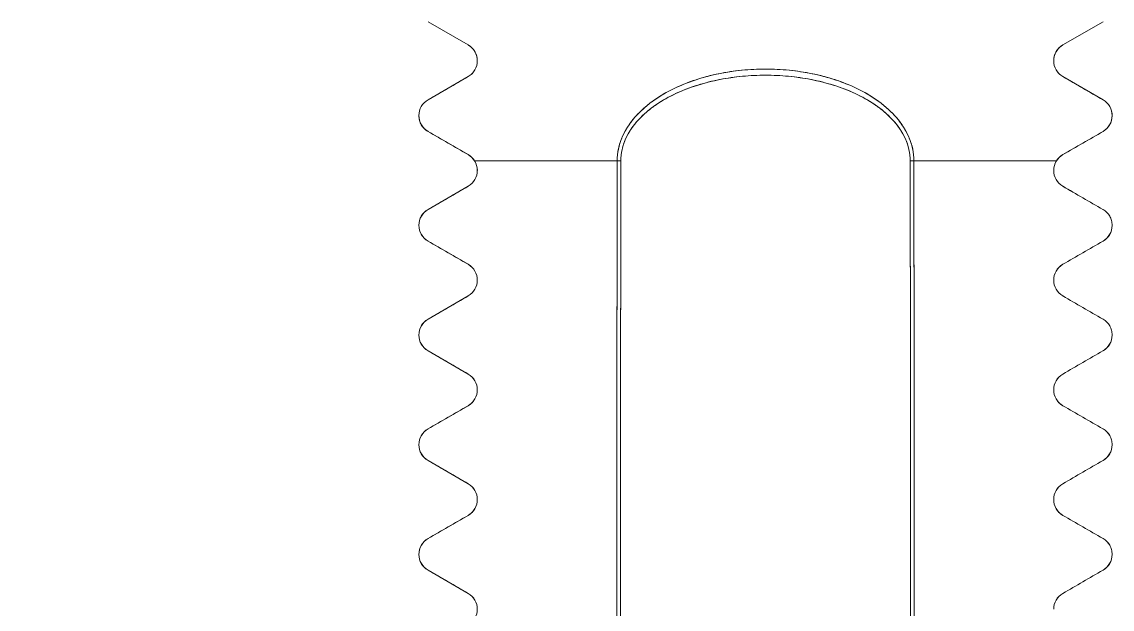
# Model space of a CAD drawing. Header units: inches. Extents: x -456 to 658, y -232 to 0.
# Drawn here: x -404.248 to -399.612, y -125.294 to -122.795 of the extents above; entities that cross this region are included whole.
import ezdxf

# ---------------------------------------------------------------- set-up
doc = ezdxf.new("R2010")
doc.units = ezdxf.units.IN
doc.header["$MEASUREMENT"] = 0

# ---------------------------------------------------------------- blocks, each defined once
blk = doc.blocks.new('FM-FF2-001--KIT_SIDE')
at = {"color": 0, "linetype": 'Continuous', "lineweight": 0, "extrusion": (-1, 6.12323e-17, 0)}
for p, q in [((-0.16254, 3.35864), (-0.1845, 3.37132)), ((0.16254, 3.35864), (0.1845, 3.37132)), ((-0.1845, 3.32864), (-0.16254, 3.34132)), ((0.1845, 3.32864), (0.16254, 3.34132)), ((-0.16254, 3.29864), (-0.1845, 3.31132)), ((0.16254, 3.29864), (0.1845, 3.31132)), ((-0.15903, 3.29524), (-0.08112, 3.29524)), ((-0.08112, 3.29524), (-0.15903, 3.29524)), ((0.15903, 3.29524), (0.08112, 3.29524)), ((0.08112, 3.29524), (0.15903, 3.29524)), ((-0.1845, 3.26864), (-0.16254, 3.28132)), ((-0.16254, 3.23864), (-0.1845, 3.25132)), ((-0.1845, 3.20864), (-0.16254, 3.22132)), ((-0.16254, 3.17864), (-0.1845, 3.19132)), ((-0.1845, 3.14864), (-0.16254, 3.16132)), ((-0.16254, 3.11864), (-0.1845, 3.13132)), ((-0.1845, 3.08864), (-0.16254, 3.10132)), ((-0.16254, 3.05864), (-0.1845, 3.07132))]:
    blk.add_line(p, q, dxfattribs=at)
at = {"color": 0, "linetype": 'Continuous', "lineweight": 0}
for centre, major_axis, ratio, start_param, end_param in [((-0.11461, 3.35741), (-0.48177, -0.27685), 0.01794, -1.481456, -1.435525), ((0.1146, 3.3574), (-0.48178, 0.27685), 0.017965, -1.706068, -1.660137), ((0.0687, 3.24446), (-0.49822, -0.28765), 0.000003, -1.805379, -1.760285), ((-0.07912, 3.29489), (-0.02, 0.00002), 0.017452, -1.570781, -1.470672), ((0.07912, 3.29489), (-0.02, -0.00002), 0.017452, -1.67092, -1.570812), ((-0.00985, 3.36939), (-0.92099, -0.53172), 0.000067, -1.404279, -1.380047), ((-0.31549, 3.19276), (-1.29759, -0.74919), 0.000146, -1.689029, -1.672002), ((0.00985, 3.36939), (-0.92099, 0.53172), 0.000066, -1.761546, -1.737314), ((0.31549, 3.19276), (-1.29759, 0.74919), 0.000143, -1.469591, -1.452564), ((0.00597, 3.14142), (0.9227, -0.53271), 0.000056, -1.778689, -1.754424), ((-0.00597, 3.14142), (0.9227, 0.53271), 0.000054, -1.387169, -1.362903), ((-0.00986, 3.30939), (-0.92222, -0.53243), 0.000062, -1.404509, -1.380311), ((-0.17352, 3.11536), (-1.36278, -0.78996), 0.054743, -1.610572, -1.594465), ((0.00985, 3.30937), (-0.92223, 0.53243), 0.00008, -1.761282, -1.737083), ((0.17352, 3.11536), (-1.36278, 0.78996), 0.054743, -1.547128, -1.531021), ((0.00599, 3.0814), (0.92393, -0.53342), 0.000052, -1.778426, -1.754194), ((-0.00599, 3.08141), (0.92393, 0.53342), 0.000055, -1.387399, -1.363167), ((-0.00986, 3.24937), (-0.92346, -0.53314), 0.000076, -1.404739, -1.380574), ((0.00986, 3.24939), (-0.92345, 0.53314), 0.000062, -1.761019, -1.736853), ((0.00601, 3.0214), (0.92516, -0.53413), 0.000056, -1.778164, -1.753965), ((-0.006, 3.0214), (0.92516, 0.53413), 0.000055, -1.387628, -1.363429), ((-0.00987, 3.18939), (-0.92468, -0.53385), 0.000057, -1.404969, -1.380837), ((0.00987, 3.18938), (-0.92468, 0.53385), 0.000062, -1.760756, -1.736624), ((0.00602, 2.9614), (0.92639, -0.53484), 0.000062, -1.777902, -1.753737), ((-0.00602, 2.96139), (0.92639, 0.53484), 0.000056, -1.387856, -1.363691)]:
    blk.add_ellipse(centre, major_axis=major_axis, ratio=ratio, start_param=start_param, end_param=end_param, dxfattribs=at)
at = {"color": 0, "linetype": 'Continuous', "lineweight": 0, "extrusion": (0, 0, -1)}
for centre, major_axis, ratio, start_param, end_param in [((-0.0687, 3.24446), (0.49822, -0.28765), 0.000003, -1.805379, -1.760285), ((0.0687, 3.24446), (0.49822, 0.28765), 0.000002, -1.381307, -1.336213), ((-0.60548, 2.83996), (0.44492, 0.45719), 0.123311, -0.031234, 0.030882), ((0.60544, 2.84), (0.44488, -0.45715), 0.123316, 3.110709, 3.172828), ((-0.16742, 3.29), (0.00224, -0.00969), 0.993957, -1.898679, -1.341724), ((-0.07912, 3.29489), (0.02, -0.00002), 0.017452, -1.67092, -1.570812), ((0.07912, 3.29489), (0.02, 0.00002), 0.017452, -1.570781, -1.470672), ((0.16742, 3.29), (0.00224, 0.00969), 0.993957, -1.799869, -1.242913)]:
    blk.add_ellipse(centre, major_axis=major_axis, ratio=ratio, start_param=start_param, end_param=end_param, dxfattribs=at)
at = {"color": 0, "linetype": 'Continuous', "lineweight": 0}
for points, knots in [([(-0.16254, 3.35864), (-0.16206, 3.35836), (-0.16131, 3.35789), (-0.16049, 3.35707), (-0.15967, 3.35626), (-0.15918, 3.35553), (-0.15876, 3.35477), (-0.15793, 3.35324), (-0.15754, 3.35148), (-0.15754, 3.34998)], [0, 0, 0, 0, 0.0000695574, 0.0000695574, 0.0000695574, 0.0001391148, 0.0001391148, 0.0001391148, 0.0002782295, 0.0002782295, 0.0002782295, 0.0002782295]), ([(-0.16254, 3.35864), (-0.161, 3.35775), (-0.15978, 3.35654), (-0.15889, 3.35499), (-0.15799, 3.35345), (-0.15754, 3.35177), (-0.15754, 3.34998)], [0, 0, 0, 0, 0.0001391148, 0.0001391148, 0.0001391148, 0.0002782295, 0.0002782295, 0.0002782295, 0.0002782295]), ([(0.15754, 3.34998), (0.15754, 3.35148), (0.15793, 3.35324), (0.15876, 3.35477), (0.15918, 3.35553), (0.15967, 3.35626), (0.1605, 3.35708), (0.16132, 3.35789), (0.16206, 3.35836), (0.16254, 3.35864)], [0.0002658702, 0.0002658702, 0.0002658702, 0.0002658702, 0.0004033167, 0.0004033167, 0.0004033167, 0.0004720399, 0.0004720399, 0.0004720399, 0.0005407632, 0.0005407632, 0.0005407632, 0.0005407632]), ([(0.15754, 3.34998), (0.15754, 3.35178), (0.15799, 3.35345), (0.15889, 3.35499), (0.15979, 3.35654), (0.161, 3.35775), (0.16254, 3.35864)], [0.0002658702, 0.0002658702, 0.0002658702, 0.0002658702, 0.0004033167, 0.0004033167, 0.0004033167, 0.0005407632, 0.0005407632, 0.0005407632, 0.0005407632]), ([(0.15754, 3.34998), (0.15754, 3.35173), (0.15797, 3.35337), (0.15884, 3.3549), (0.15927, 3.35567), (0.1598, 3.35637), (0.16042, 3.357), (0.16105, 3.35764), (0.16176, 3.35819), (0.16254, 3.35864)], [0.0002812264, 0.0002812264, 0.0002812264, 0.0002812264, 0.000423093, 0.000423093, 0.000423093, 0.0004940262, 0.0004940262, 0.0004940262, 0.0005649595, 0.0005649595, 0.0005649595, 0.0005649595]), ([(-0.15754, 3.34998), (-0.15754, 3.3482), (-0.15798, 3.34654), (-0.15887, 3.345), (-0.15931, 3.34423), (-0.15984, 3.34354), (-0.16046, 3.34291), (-0.16108, 3.34229), (-0.16178, 3.34176), (-0.16254, 3.34132)], [0.0002782295, 0.0002782295, 0.0002782295, 0.0002782295, 0.0004128366, 0.0004128366, 0.0004128366, 0.0004801402, 0.0004801402, 0.0004801402, 0.0005474437, 0.0005474437, 0.0005474437, 0.0005474437]), ([(-0.15754, 3.34998), (-0.15754, 3.34817), (-0.15803, 3.34644), (-0.15888, 3.34497), (-0.15973, 3.3435), (-0.161, 3.34221), (-0.16254, 3.34132)], [0.0002782295, 0.0002782295, 0.0002782295, 0.0002782295, 0.0004128366, 0.0004128366, 0.0004128366, 0.0005474437, 0.0005474437, 0.0005474437, 0.0005474437]), ([(-0.08112, 3.29524), (-0.08111, 3.29958), (-0.08022, 3.30385), (-0.07851, 3.30787), (-0.0768, 3.3119), (-0.07446, 3.31559), (-0.07156, 3.31891), (-0.06867, 3.32224), (-0.06544, 3.32516), (-0.06188, 3.32774), (-0.05832, 3.33032), (-0.05459, 3.33256), (-0.05065, 3.33449), (-0.04672, 3.33643), (-0.04268, 3.33807), (-0.03853, 3.33945), (-0.03437, 3.34083), (-0.03017, 3.34195), (-0.02593, 3.34283), (-0.01745, 3.34458), (-0.00885, 3.34545), (-0.00001, 3.34545), (0.00884, 3.34545), (0.01745, 3.34458), (0.02592, 3.34283), (0.03015, 3.34195), (0.03433, 3.34084), (0.03848, 3.33946), (0.04264, 3.33809), (0.04668, 3.33644), (0.05063, 3.3345), (0.05459, 3.33256), (0.05833, 3.33032), (0.06189, 3.32773), (0.06545, 3.32515), (0.06869, 3.32222), (0.07157, 3.3189), (0.07446, 3.31558), (0.0768, 3.3119), (0.07851, 3.30788), (0.08022, 3.30385), (0.08111, 3.29958), (0.08112, 3.29524)], [0, 0, 0, 0, 0.0625, 0.0625, 0.0625, 0.125, 0.125, 0.125, 0.1875, 0.1875, 0.1875, 0.25, 0.25, 0.25, 0.3125, 0.3125, 0.3125, 0.375, 0.375, 0.375, 0.5, 0.5, 0.5, 0.625, 0.625, 0.625, 0.6875, 0.6875, 0.6875, 0.75, 0.75, 0.75, 0.8125, 0.8125, 0.8125, 0.875, 0.875, 0.875, 0.9375, 0.9375, 0.9375, 1, 1, 1, 1]), ([(0.08112, 3.29524), (0.08111, 3.29752), (0.08086, 3.29976), (0.08038, 3.30196), (0.07991, 3.30416), (0.07919, 3.30633), (0.07829, 3.30838), (0.0774, 3.31043), (0.07632, 3.31238), (0.0751, 3.31425), (0.07448, 3.31518), (0.07383, 3.31609), (0.07315, 3.31697), (0.07247, 3.31785), (0.07176, 3.3187), (0.07103, 3.31952), (0.06957, 3.32117), (0.06801, 3.3227), (0.06636, 3.32415), (0.06472, 3.3256), (0.06299, 3.32696), (0.0612, 3.32823), (0.05762, 3.33078), (0.05386, 3.33295), (0.04995, 3.33484), (0.04604, 3.33672), (0.04197, 3.33833), (0.03788, 3.33966), (0.03379, 3.34099), (0.02966, 3.34207), (0.02548, 3.34292), (0.02131, 3.34377), (0.0171, 3.3444), (0.01285, 3.34482), (0.01072, 3.34503), (0.00859, 3.34519), (0.00644, 3.34529), (0.0043, 3.3454), (0.00214, 3.34545), (-0.00001, 3.34545), (-0.00431, 3.34545), (-0.00858, 3.34524), (-0.01283, 3.34482), (-0.01707, 3.3444), (-0.02129, 3.34378), (-0.02548, 3.34292), (-0.02966, 3.34207), (-0.03382, 3.34099), (-0.03794, 3.33964), (-0.04206, 3.3383), (-0.04608, 3.3367), (-0.04997, 3.33483), (-0.05385, 3.33295), (-0.0576, 3.33079), (-0.06118, 3.32825), (-0.06297, 3.32698), (-0.0647, 3.32561), (-0.06635, 3.32416), (-0.068, 3.32271), (-0.06956, 3.32118), (-0.07102, 3.31953), (-0.07175, 3.31871), (-0.07246, 3.31786), (-0.07314, 3.31698), (-0.07382, 3.3161), (-0.07448, 3.31519), (-0.07509, 3.31425), (-0.07632, 3.31238), (-0.0774, 3.31043), (-0.0783, 3.30837), (-0.07875, 3.30734), (-0.07915, 3.30628), (-0.0795, 3.30521), (-0.07985, 3.30413), (-0.08015, 3.30305), (-0.08039, 3.30195), (-0.08086, 3.29975), (-0.08111, 3.29752), (-0.08112, 3.29524)], [0, 0, 0, 0, 0.03125, 0.03125, 0.03125, 0.0625, 0.0625, 0.0625, 0.09375, 0.09375, 0.09375, 0.109375, 0.109375, 0.109375, 0.125, 0.125, 0.125, 0.15625, 0.15625, 0.15625, 0.1875, 0.1875, 0.1875, 0.25, 0.25, 0.25, 0.3125, 0.3125, 0.3125, 0.375, 0.375, 0.375, 0.4375, 0.4375, 0.4375, 0.46875, 0.46875, 0.46875, 0.5, 0.5, 0.5, 0.5625, 0.5625, 0.5625, 0.625, 0.625, 0.625, 0.6875, 0.6875, 0.6875, 0.75, 0.75, 0.75, 0.8125, 0.8125, 0.8125, 0.84375, 0.84375, 0.84375, 0.875, 0.875, 0.875, 0.890625, 0.890625, 0.890625, 0.90625, 0.90625, 0.90625, 0.9375, 0.9375, 0.9375, 0.953125, 0.953125, 0.953125, 0.96875, 0.96875, 0.96875, 1, 1, 1, 1]), ([(0.16254, 3.34132), (0.16178, 3.34176), (0.16109, 3.34229), (0.16046, 3.34291), (0.15984, 3.34354), (0.15931, 3.34423), (0.15886, 3.345), (0.15798, 3.34654), (0.15754, 3.3482), (0.15754, 3.34998)], [0, 0, 0, 0, 0.0000664675, 0.0000664675, 0.0000664675, 0.0001329351, 0.0001329351, 0.0001329351, 0.0002658702, 0.0002658702, 0.0002658702, 0.0002658702]), ([(0.16254, 3.34132), (0.161, 3.34221), (0.15973, 3.3435), (0.15888, 3.34497), (0.15803, 3.34644), (0.15754, 3.34817), (0.15754, 3.34998)], [0, 0, 0, 0, 0.0001329351, 0.0001329351, 0.0001329351, 0.0002658702, 0.0002658702, 0.0002658702, 0.0002658702]), ([(-0.07912, 3.29524), (-0.07911, 3.29737), (-0.07887, 3.29945), (-0.07841, 3.3015), (-0.07817, 3.30253), (-0.07789, 3.30354), (-0.07754, 3.30454), (-0.0772, 3.30555), (-0.07681, 3.30654), (-0.07637, 3.3075), (-0.0755, 3.30942), (-0.07444, 3.31124), (-0.07324, 3.31299), (-0.07264, 3.31386), (-0.07201, 3.31471), (-0.07134, 3.31553), (-0.07068, 3.31635), (-0.06999, 3.31714), (-0.06928, 3.31791), (-0.06785, 3.31945), (-0.06633, 3.32088), (-0.06472, 3.32223), (-0.06312, 3.32359), (-0.06142, 3.32486), (-0.05968, 3.32605), (-0.05619, 3.32842), (-0.05253, 3.33043), (-0.04875, 3.33219), (-0.04496, 3.33394), (-0.04103, 3.33543), (-0.03701, 3.33668), (-0.03299, 3.33794), (-0.02894, 3.33895), (-0.02485, 3.33974), (-0.02077, 3.34054), (-0.01666, 3.34113), (-0.01252, 3.34152), (-0.00837, 3.34191), (-0.00421, 3.3421), (-0.00001, 3.3421), (0.00209, 3.3421), (0.00419, 3.34206), (0.00629, 3.34196), (0.00838, 3.34186), (0.01046, 3.34171), (0.01253, 3.34152), (0.01668, 3.34112), (0.02079, 3.34054), (0.02486, 3.33974), (0.02894, 3.33895), (0.03297, 3.33794), (0.03696, 3.3367), (0.04095, 3.33545), (0.04492, 3.33396), (0.04873, 3.3322), (0.05254, 3.33043), (0.05621, 3.32841), (0.0597, 3.32603), (0.06144, 3.32485), (0.06313, 3.32358), (0.06473, 3.32222), (0.06634, 3.32087), (0.06786, 3.31944), (0.06929, 3.3179), (0.07, 3.31713), (0.07069, 3.31634), (0.07135, 3.31552), (0.07201, 3.3147), (0.07265, 3.31385), (0.07325, 3.31298), (0.07445, 3.31124), (0.07549, 3.30942), (0.07637, 3.3075), (0.07724, 3.30559), (0.07794, 3.30356), (0.0784, 3.30151), (0.07887, 3.29946), (0.07911, 3.29737), (0.07912, 3.29524)], [0, 0, 0, 0, 0.03125, 0.03125, 0.03125, 0.046875, 0.046875, 0.046875, 0.0625, 0.0625, 0.0625, 0.09375, 0.09375, 0.09375, 0.109375, 0.109375, 0.109375, 0.125, 0.125, 0.125, 0.15625, 0.15625, 0.15625, 0.1875, 0.1875, 0.1875, 0.25, 0.25, 0.25, 0.3125, 0.3125, 0.3125, 0.375, 0.375, 0.375, 0.4375, 0.4375, 0.4375, 0.5, 0.5, 0.5, 0.53125, 0.53125, 0.53125, 0.5625, 0.5625, 0.5625, 0.625, 0.625, 0.625, 0.6875, 0.6875, 0.6875, 0.75, 0.75, 0.75, 0.8125, 0.8125, 0.8125, 0.84375, 0.84375, 0.84375, 0.875, 0.875, 0.875, 0.890625, 0.890625, 0.890625, 0.90625, 0.90625, 0.90625, 0.9375, 0.9375, 0.9375, 0.96875, 0.96875, 0.96875, 1, 1, 1, 1]), ([(0.07912, 3.29524), (0.07911, 3.2994), (0.0782, 3.30349), (0.07645, 3.30731), (0.07471, 3.31114), (0.07235, 3.31461), (0.06946, 3.31771), (0.06658, 3.32082), (0.06338, 3.32353), (0.05988, 3.32591), (0.05638, 3.3283), (0.05272, 3.33035), (0.04899, 3.33208), (0.04152, 3.33553), (0.03356, 3.33804), (0.02518, 3.33968), (0.01679, 3.34132), (0.0085, 3.3421), (0, 3.3421), (-0.00851, 3.3421), (-0.01679, 3.34132), (-0.02518, 3.33968), (-0.03357, 3.33804), (-0.04153, 3.33552), (-0.04899, 3.33207), (-0.05272, 3.33035), (-0.05637, 3.3283), (-0.05987, 3.32592), (-0.06337, 3.32354), (-0.06657, 3.32083), (-0.06946, 3.31772), (-0.07235, 3.31461), (-0.07471, 3.31114), (-0.07645, 3.30731), (-0.0782, 3.30348), (-0.07911, 3.2994), (-0.07912, 3.29524)], [0, 0, 0, 0, 0.0625, 0.0625, 0.0625, 0.125, 0.125, 0.125, 0.1875, 0.1875, 0.1875, 0.25, 0.25, 0.25, 0.375, 0.375, 0.375, 0.5, 0.5, 0.5, 0.625, 0.625, 0.625, 0.75, 0.75, 0.75, 0.8125, 0.8125, 0.8125, 0.875, 0.875, 0.875, 0.9375, 0.9375, 0.9375, 1, 1, 1, 1]), ([(-0.1845, 3.32864), (-0.18605, 3.32774), (-0.18727, 3.32652), (-0.18816, 3.32498), (-0.18905, 3.32343), (-0.1895, 3.32176), (-0.1895, 3.31998)], [0, 0, 0, 0, 0.0001344903, 0.0001344903, 0.0001344903, 0.0002689806, 0.0002689806, 0.0002689806, 0.0002689806]), ([(-0.1895, 3.31998), (-0.1895, 3.32176), (-0.18901, 3.3235), (-0.18816, 3.32498), (-0.1873, 3.32646), (-0.18604, 3.32775), (-0.1845, 3.32864)], [0.0002694979, 0.0002694979, 0.0002694979, 0.0002694979, 0.0004020896, 0.0004020896, 0.0004020896, 0.0005346813, 0.0005346813, 0.0005346813, 0.0005346813]), ([(0.1845, 3.31132), (0.18603, 3.3122), (0.18724, 3.3134), (0.18813, 3.31493), (0.18903, 3.31646), (0.18949, 3.31812), (0.1895, 3.3199), (0.18951, 3.32078), (0.1894, 3.32165), (0.18917, 3.32251), (0.18895, 3.32337), (0.18862, 3.32418), (0.18817, 3.32496), (0.18728, 3.32651), (0.18606, 3.32774), (0.1845, 3.32864)], [0, 0, 0, 0, 0.0001352991, 0.0001352991, 0.0001352991, 0.0002705982, 0.0002705982, 0.0002705982, 0.0003382478, 0.0003382478, 0.0003382478, 0.0004058974, 0.0004058974, 0.0004058974, 0.0005411965, 0.0005411965, 0.0005411965, 0.0005411965]), ([(0.1845, 3.32864), (0.18605, 3.32775), (0.18732, 3.32645), (0.18817, 3.32495), (0.18903, 3.32346), (0.1895, 3.3217), (0.1895, 3.31999), (0.1895, 3.31828), (0.18903, 3.31655), (0.18824, 3.31513), (0.18745, 3.3137), (0.18628, 3.31234), (0.1845, 3.31132)], [0, 0, 0, 0, 0.0001336709, 0.0001336709, 0.0001336709, 0.0002673419, 0.0002673419, 0.0002673419, 0.0004010128, 0.0004010128, 0.0004010128, 0.0005346837, 0.0005346837, 0.0005346837, 0.0005346837]), ([(-0.1845, 3.31132), (-0.18629, 3.31235), (-0.18747, 3.31372), (-0.18826, 3.31516), (-0.18905, 3.31659), (-0.1895, 3.31834), (-0.1895, 3.31998)], [0, 0, 0, 0, 0.0001347489, 0.0001347489, 0.0001347489, 0.0002694979, 0.0002694979, 0.0002694979, 0.0002694979]), ([(-0.1895, 3.31998), (-0.1895, 3.31909), (-0.18938, 3.31822), (-0.18915, 3.31737), (-0.18892, 3.31652), (-0.18859, 3.31571), (-0.18814, 3.31495), (-0.18725, 3.31341), (-0.18604, 3.3122), (-0.1845, 3.31132)], [0.0002689806, 0.0002689806, 0.0002689806, 0.0002689806, 0.0003373198, 0.0003373198, 0.0003373198, 0.000405659, 0.000405659, 0.000405659, 0.0005423374, 0.0005423374, 0.0005423374, 0.0005423374]), ([(-0.1895, 3.31998), (-0.1895, 3.31822), (-0.18906, 3.31657), (-0.18819, 3.31503), (-0.18776, 3.31427), (-0.18723, 3.31357), (-0.1866, 3.31294), (-0.18598, 3.31231), (-0.18527, 3.31176), (-0.1845, 3.31132)], [0.0002764402, 0.0002764402, 0.0002764402, 0.0002764402, 0.0004141151, 0.0004141151, 0.0004141151, 0.0004829525, 0.0004829525, 0.0004829525, 0.00055179, 0.00055179, 0.00055179, 0.00055179]), ([(-0.15903, 3.29524), (-0.15854, 3.29445), (-0.15817, 3.29361), (-0.15792, 3.29271), (-0.15767, 3.29182), (-0.15754, 3.29091), (-0.15754, 3.28998)], [0.0001262942, 0.0001262942, 0.0001262942, 0.0001262942, 0.00019647, 0.00019647, 0.00019647, 0.0002666458, 0.0002666458, 0.0002666458, 0.0002666458]), ([(0.15754, 3.28998), (0.15754, 3.29091), (0.15767, 3.29182), (0.15792, 3.29271), (0.15817, 3.29361), (0.15854, 3.29445), (0.15903, 3.29524)], [0.0002659599, 0.0002659599, 0.0002659599, 0.0002659599, 0.0003362008, 0.0003362008, 0.0003362008, 0.0004064417, 0.0004064417, 0.0004064417, 0.0004064417]), ([(-0.15754, 3.28998), (-0.15754, 3.28819), (-0.15799, 3.28652), (-0.15888, 3.28497), (-0.15978, 3.28342), (-0.161, 3.28221), (-0.16254, 3.28132)], [0.0002666458, 0.0002666458, 0.0002666458, 0.0002666458, 0.0003995421, 0.0003995421, 0.0003995421, 0.0005324384, 0.0005324384, 0.0005324384, 0.0005324384]), ([(-0.15754, 3.28998), (-0.15754, 3.28825), (-0.15801, 3.2865), (-0.15885, 3.28502), (-0.15969, 3.28355), (-0.16094, 3.28224), (-0.16254, 3.28132)], [0.0002666458, 0.0002666458, 0.0002666458, 0.0002666458, 0.0003995421, 0.0003995421, 0.0003995421, 0.0005324384, 0.0005324384, 0.0005324384, 0.0005324384]), ([(0.16254, 3.28132), (0.161, 3.28221), (0.15978, 3.28342), (0.15889, 3.28497), (0.15799, 3.28651), (0.15754, 3.28818), (0.15754, 3.28998)], [0, 0, 0, 0, 0.0001329799, 0.0001329799, 0.0001329799, 0.0002659599, 0.0002659599, 0.0002659599, 0.0002659599]), ([(0.16254, 3.28132), (0.16094, 3.28224), (0.1597, 3.28354), (0.15885, 3.28502), (0.15801, 3.2865), (0.15754, 3.28824), (0.15754, 3.28998)], [0, 0, 0, 0, 0.0001329799, 0.0001329799, 0.0001329799, 0.0002659599, 0.0002659599, 0.0002659599, 0.0002659599]), ([(0.15887, 3.28499), (0.15887, 3.28499), (0.15887, 3.28499), (0.15887, 3.285), (0.15798, 3.28655), (0.15754, 3.2882), (0.15754, 3.28998)], [0.0001348801, 0.0001348801, 0.0001348801, 0.0001348801, 0.0001352098, 0.0001352098, 0.0001352098, 0.0002704196, 0.0002704196, 0.0002704196, 0.0002704196]), ([(-0.1845, 3.26864), (-0.18604, 3.26775), (-0.18725, 3.26654), (-0.18815, 3.26499), (-0.18905, 3.26345), (-0.1895, 3.26177), (-0.1895, 3.25998)], [0, 0, 0, 0, 0.0001332453, 0.0001332453, 0.0001332453, 0.0002664906, 0.0002664906, 0.0002664906, 0.0002664906]), ([(0.1845, 3.25132), (0.18603, 3.2522), (0.18725, 3.25341), (0.18814, 3.25495), (0.18904, 3.25649), (0.1895, 3.25816), (0.1895, 3.25995), (0.1895, 3.26084), (0.18939, 3.26171), (0.18916, 3.26256), (0.18893, 3.26341), (0.1886, 3.26422), (0.18815, 3.26499), (0.18726, 3.26653), (0.18604, 3.26775), (0.1845, 3.26864)], [0, 0, 0, 0, 0.0001333911, 0.0001333911, 0.0001333911, 0.0002667821, 0.0002667821, 0.0002667821, 0.0003334776, 0.0003334776, 0.0003334776, 0.0004001732, 0.0004001732, 0.0004001732, 0.0005335642, 0.0005335642, 0.0005335642, 0.0005335642]), ([(-0.1895, 3.25998), (-0.1895, 3.25818), (-0.18905, 3.25651), (-0.18815, 3.25496), (-0.18726, 3.25342), (-0.18604, 3.25221), (-0.1845, 3.25132)], [0.0002664906, 0.0002664906, 0.0002664906, 0.0002664906, 0.0004000296, 0.0004000296, 0.0004000296, 0.0005335687, 0.0005335687, 0.0005335687, 0.0005335687]), ([(-0.16254, 3.23864), (-0.161, 3.23775), (-0.15978, 3.23654), (-0.15889, 3.23499), (-0.15799, 3.23345), (-0.15754, 3.23177), (-0.15754, 3.22998)], [0, 0, 0, 0, 0.0001333205, 0.0001333205, 0.0001333205, 0.0002666411, 0.0002666411, 0.0002666411, 0.0002666411]), ([(-0.16254, 3.23864), (-0.1609, 3.23769), (-0.15967, 3.23638), (-0.15884, 3.23491), (-0.158, 3.23343), (-0.15754, 3.23168), (-0.15754, 3.22998)], [0, 0, 0, 0, 0.0001333205, 0.0001333205, 0.0001333205, 0.0002666411, 0.0002666411, 0.0002666411, 0.0002666411]), ([(0.15754, 3.22998), (0.15754, 3.23168), (0.158, 3.23343), (0.15883, 3.2349), (0.15967, 3.23637), (0.1609, 3.23769), (0.16254, 3.23864)], [0.0002659561, 0.0002659561, 0.0002659561, 0.0002659561, 0.0003991937, 0.0003991937, 0.0003991937, 0.0005324313, 0.0005324313, 0.0005324313, 0.0005324313]), ([(0.15754, 3.22998), (0.15754, 3.23177), (0.15799, 3.23344), (0.15888, 3.23499), (0.15978, 3.23653), (0.161, 3.23775), (0.16254, 3.23864)], [0.0002659561, 0.0002659561, 0.0002659561, 0.0002659561, 0.0003991937, 0.0003991937, 0.0003991937, 0.0005324313, 0.0005324313, 0.0005324313, 0.0005324313]), ([(-0.15754, 3.22998), (-0.15754, 3.22819), (-0.15799, 3.22652), (-0.15888, 3.22497), (-0.15978, 3.22342), (-0.161, 3.22221), (-0.16254, 3.22132)], [0.0002666411, 0.0002666411, 0.0002666411, 0.0002666411, 0.0003995356, 0.0003995356, 0.0003995356, 0.0005324301, 0.0005324301, 0.0005324301, 0.0005324301]), ([(-0.15754, 3.22998), (-0.15754, 3.22825), (-0.15801, 3.2265), (-0.15885, 3.22502), (-0.15969, 3.22355), (-0.16094, 3.22224), (-0.16254, 3.22132)], [0.0002666411, 0.0002666411, 0.0002666411, 0.0002666411, 0.0003995356, 0.0003995356, 0.0003995356, 0.0005324301, 0.0005324301, 0.0005324301, 0.0005324301]), ([(0.16254, 3.22132), (0.161, 3.22221), (0.15978, 3.22342), (0.15889, 3.22497), (0.15799, 3.22651), (0.15754, 3.22818), (0.15754, 3.22998)], [0, 0, 0, 0, 0.000132978, 0.000132978, 0.000132978, 0.0002659561, 0.0002659561, 0.0002659561, 0.0002659561]), ([(0.16254, 3.22132), (0.16094, 3.22224), (0.1597, 3.22354), (0.15885, 3.22502), (0.15801, 3.2265), (0.15754, 3.22824), (0.15754, 3.22998)], [0, 0, 0, 0, 0.000132978, 0.000132978, 0.000132978, 0.0002659561, 0.0002659561, 0.0002659561, 0.0002659561]), ([(-0.1845, 3.20864), (-0.18604, 3.20775), (-0.18725, 3.20654), (-0.18815, 3.20499), (-0.18905, 3.20345), (-0.1895, 3.20177), (-0.1895, 3.19998)], [0, 0, 0, 0, 0.0001332426, 0.0001332426, 0.0001332426, 0.0002664852, 0.0002664852, 0.0002664852, 0.0002664852]), ([(0.1845, 3.19132), (0.18603, 3.1922), (0.18725, 3.19341), (0.18814, 3.19495), (0.18904, 3.19649), (0.1895, 3.19816), (0.1895, 3.19995), (0.1895, 3.20084), (0.18939, 3.20171), (0.18916, 3.20256), (0.18893, 3.20341), (0.1886, 3.20422), (0.18815, 3.20499), (0.18726, 3.20653), (0.18604, 3.20775), (0.1845, 3.20864)], [0, 0, 0, 0, 0.0001333882, 0.0001333882, 0.0001333882, 0.0002667764, 0.0002667764, 0.0002667764, 0.0003334705, 0.0003334705, 0.0003334705, 0.0004001647, 0.0004001647, 0.0004001647, 0.0005335529, 0.0005335529, 0.0005335529, 0.0005335529]), ([(-0.1895, 3.19998), (-0.1895, 3.19818), (-0.18905, 3.19651), (-0.18815, 3.19497), (-0.18726, 3.19342), (-0.18604, 3.19221), (-0.1845, 3.19132)], [0.0002664852, 0.0002664852, 0.0002664852, 0.0002664852, 0.0004000213, 0.0004000213, 0.0004000213, 0.0005335573, 0.0005335573, 0.0005335573, 0.0005335573]), ([(-0.16254, 3.17864), (-0.161, 3.17775), (-0.15978, 3.17654), (-0.15889, 3.17499), (-0.15799, 3.17345), (-0.15754, 3.17177), (-0.15754, 3.16998)], [0, 0, 0, 0, 0.0001333182, 0.0001333182, 0.0001333182, 0.0002666364, 0.0002666364, 0.0002666364, 0.0002666364]), ([(-0.16254, 3.17864), (-0.1609, 3.17769), (-0.15967, 3.17638), (-0.15884, 3.17491), (-0.158, 3.17343), (-0.15754, 3.17168), (-0.15754, 3.16998)], [0, 0, 0, 0, 0.0001333182, 0.0001333182, 0.0001333182, 0.0002666364, 0.0002666364, 0.0002666364, 0.0002666364]), ([(0.15754, 3.16998), (0.15754, 3.17168), (0.158, 3.17343), (0.15883, 3.1749), (0.15967, 3.17637), (0.1609, 3.17769), (0.16254, 3.17864)], [0.0002659523, 0.0002659523, 0.0002659523, 0.0002659523, 0.0003991877, 0.0003991877, 0.0003991877, 0.0005324231, 0.0005324231, 0.0005324231, 0.0005324231]), ([(0.15754, 3.16998), (0.15754, 3.17177), (0.15799, 3.17344), (0.15888, 3.17499), (0.15978, 3.17653), (0.161, 3.17775), (0.16254, 3.17864)], [0.0002659523, 0.0002659523, 0.0002659523, 0.0002659523, 0.0003991877, 0.0003991877, 0.0003991877, 0.0005324231, 0.0005324231, 0.0005324231, 0.0005324231]), ([(-0.15754, 3.16998), (-0.15754, 3.16819), (-0.15799, 3.16652), (-0.15888, 3.16497), (-0.15978, 3.16342), (-0.161, 3.16221), (-0.16254, 3.16132)], [0.0002666364, 0.0002666364, 0.0002666364, 0.0002666364, 0.0003995291, 0.0003995291, 0.0003995291, 0.0005324219, 0.0005324219, 0.0005324219, 0.0005324219]), ([(-0.15754, 3.16998), (-0.15754, 3.16825), (-0.15801, 3.1665), (-0.15885, 3.16502), (-0.15969, 3.16355), (-0.16094, 3.16224), (-0.16254, 3.16132)], [0.0002666364, 0.0002666364, 0.0002666364, 0.0002666364, 0.0003995291, 0.0003995291, 0.0003995291, 0.0005324219, 0.0005324219, 0.0005324219, 0.0005324219]), ([(0.16254, 3.16132), (0.161, 3.16221), (0.15978, 3.16342), (0.15889, 3.16497), (0.15799, 3.16651), (0.15754, 3.16818), (0.15754, 3.16998)], [0, 0, 0, 0, 0.0001329761, 0.0001329761, 0.0001329761, 0.0002659523, 0.0002659523, 0.0002659523, 0.0002659523]), ([(0.16254, 3.16132), (0.16094, 3.16224), (0.1597, 3.16354), (0.15885, 3.16502), (0.15801, 3.1665), (0.15754, 3.16824), (0.15754, 3.16998)], [0, 0, 0, 0, 0.0001329761, 0.0001329761, 0.0001329761, 0.0002659523, 0.0002659523, 0.0002659523, 0.0002659523]), ([(-0.1845, 3.14864), (-0.18604, 3.14775), (-0.18725, 3.14654), (-0.18815, 3.14499), (-0.18905, 3.14345), (-0.1895, 3.14177), (-0.1895, 3.13998)], [0, 0, 0, 0, 0.0001332399, 0.0001332399, 0.0001332399, 0.0002664799, 0.0002664799, 0.0002664799, 0.0002664799]), ([(-0.1895, 3.13998), (-0.1895, 3.1417), (-0.18903, 3.14345), (-0.1882, 3.14491), (-0.18736, 3.14638), (-0.18614, 3.14769), (-0.1845, 3.14864)], [0.0002704913, 0.0002704913, 0.0002704913, 0.0002704913, 0.0004054401, 0.0004054401, 0.0004054401, 0.0005403889, 0.0005403889, 0.0005403889, 0.0005403889]), ([(0.1845, 3.13132), (0.18603, 3.1322), (0.18725, 3.13341), (0.18814, 3.13495), (0.18904, 3.13649), (0.1895, 3.13816), (0.1895, 3.13995), (0.1895, 3.14084), (0.18939, 3.14171), (0.18916, 3.14256), (0.18893, 3.14341), (0.1886, 3.14422), (0.18815, 3.14499), (0.18726, 3.14653), (0.18604, 3.14775), (0.1845, 3.14864)], [0, 0, 0, 0, 0.0001333854, 0.0001333854, 0.0001333854, 0.0002667708, 0.0002667708, 0.0002667708, 0.0003334635, 0.0003334635, 0.0003334635, 0.0004001562, 0.0004001562, 0.0004001562, 0.0005335416, 0.0005335416, 0.0005335416, 0.0005335416]), ([(-0.1895, 3.13998), (-0.1895, 3.13818), (-0.18905, 3.13651), (-0.18815, 3.13497), (-0.18726, 3.13342), (-0.18604, 3.13221), (-0.1845, 3.13132)], [0.0002664799, 0.0002664799, 0.0002664799, 0.0002664799, 0.0004000129, 0.0004000129, 0.0004000129, 0.000533546, 0.000533546, 0.000533546, 0.000533546]), ([(-0.16254, 3.11864), (-0.161, 3.11775), (-0.15978, 3.11654), (-0.15889, 3.11499), (-0.15799, 3.11345), (-0.15754, 3.11177), (-0.15754, 3.10998)], [0, 0, 0, 0, 0.0001333158, 0.0001333158, 0.0001333158, 0.0002666316, 0.0002666316, 0.0002666316, 0.0002666316]), ([(-0.16254, 3.11864), (-0.1609, 3.11769), (-0.15967, 3.11638), (-0.15884, 3.11491), (-0.158, 3.11343), (-0.15754, 3.11168), (-0.15754, 3.10998)], [0, 0, 0, 0, 0.0001333158, 0.0001333158, 0.0001333158, 0.0002666316, 0.0002666316, 0.0002666316, 0.0002666316]), ([(0.15754, 3.10998), (0.15754, 3.11168), (0.158, 3.11343), (0.15883, 3.1149), (0.15967, 3.11637), (0.1609, 3.11769), (0.16254, 3.11864)], [0.0002659485, 0.0002659485, 0.0002659485, 0.0002659485, 0.0003991817, 0.0003991817, 0.0003991817, 0.0005324149, 0.0005324149, 0.0005324149, 0.0005324149]), ([(0.15754, 3.10998), (0.15754, 3.11177), (0.15799, 3.11344), (0.15888, 3.11499), (0.15978, 3.11653), (0.161, 3.11775), (0.16254, 3.11864)], [0.0002659485, 0.0002659485, 0.0002659485, 0.0002659485, 0.0003991817, 0.0003991817, 0.0003991817, 0.0005324149, 0.0005324149, 0.0005324149, 0.0005324149]), ([(-0.15754, 3.10998), (-0.15754, 3.10819), (-0.15799, 3.10652), (-0.15888, 3.10497), (-0.15978, 3.10342), (-0.161, 3.10221), (-0.16254, 3.10132)], [0.0002666316, 0.0002666316, 0.0002666316, 0.0002666316, 0.0003995227, 0.0003995227, 0.0003995227, 0.0005324138, 0.0005324138, 0.0005324138, 0.0005324138]), ([(-0.15754, 3.10998), (-0.15754, 3.10825), (-0.15801, 3.1065), (-0.15885, 3.10502), (-0.15969, 3.10355), (-0.16094, 3.10224), (-0.16254, 3.10132)], [0.0002666316, 0.0002666316, 0.0002666316, 0.0002666316, 0.0003995227, 0.0003995227, 0.0003995227, 0.0005324138, 0.0005324138, 0.0005324138, 0.0005324138]), ([(0.16254, 3.10132), (0.161, 3.10221), (0.15978, 3.10342), (0.15889, 3.10497), (0.15799, 3.10651), (0.15754, 3.10818), (0.15754, 3.10998)], [0, 0, 0, 0, 0.0001329742, 0.0001329742, 0.0001329742, 0.0002659485, 0.0002659485, 0.0002659485, 0.0002659485]), ([(0.16254, 3.10132), (0.16094, 3.10224), (0.1597, 3.10354), (0.15885, 3.10502), (0.15801, 3.1065), (0.15754, 3.10824), (0.15754, 3.10998)], [0, 0, 0, 0, 0.0001329742, 0.0001329742, 0.0001329742, 0.0002659485, 0.0002659485, 0.0002659485, 0.0002659485]), ([(-0.1845, 3.08864), (-0.18604, 3.08775), (-0.18725, 3.08654), (-0.18815, 3.08499), (-0.18905, 3.08345), (-0.1895, 3.08177), (-0.1895, 3.07998)], [0, 0, 0, 0, 0.0001332373, 0.0001332373, 0.0001332373, 0.0002664745, 0.0002664745, 0.0002664745, 0.0002664745]), ([(-0.1895, 3.07998), (-0.1895, 3.0817), (-0.18903, 3.08345), (-0.1882, 3.08491), (-0.18736, 3.08638), (-0.18614, 3.08769), (-0.1845, 3.08864)], [0.0002704859, 0.0002704859, 0.0002704859, 0.0002704859, 0.0004054323, 0.0004054323, 0.0004054323, 0.0005403787, 0.0005403787, 0.0005403787, 0.0005403787]), ([(0.1845, 3.07132), (0.18603, 3.0722), (0.18725, 3.07341), (0.18814, 3.07495), (0.18904, 3.07649), (0.1895, 3.07816), (0.1895, 3.07995), (0.1895, 3.08084), (0.18939, 3.08171), (0.18916, 3.08256), (0.18893, 3.08341), (0.1886, 3.08422), (0.18815, 3.08499), (0.18726, 3.08653), (0.18604, 3.08775), (0.1845, 3.08864)], [0, 0, 0, 0, 0.0001333826, 0.0001333826, 0.0001333826, 0.0002667651, 0.0002667651, 0.0002667651, 0.0003334564, 0.0003334564, 0.0003334564, 0.0004001477, 0.0004001477, 0.0004001477, 0.0005335303, 0.0005335303, 0.0005335303, 0.0005335303]), ([(-0.1895, 3.07998), (-0.1895, 3.07818), (-0.18905, 3.07651), (-0.18815, 3.07497), (-0.18726, 3.07342), (-0.18604, 3.07221), (-0.1845, 3.07132)], [0.0002664745, 0.0002664745, 0.0002664745, 0.0002664745, 0.0004000046, 0.0004000046, 0.0004000046, 0.0005335347, 0.0005335347, 0.0005335347, 0.0005335347]), ([(-0.16254, 3.05864), (-0.161, 3.05775), (-0.15978, 3.05654), (-0.15889, 3.05499), (-0.15799, 3.05345), (-0.15754, 3.05177), (-0.15754, 3.04998)], [0, 0, 0, 0, 0.0001333135, 0.0001333135, 0.0001333135, 0.0002666269, 0.0002666269, 0.0002666269, 0.0002666269]), ([(-0.16254, 3.05864), (-0.1609, 3.05769), (-0.15967, 3.05638), (-0.15884, 3.05491), (-0.158, 3.05343), (-0.15754, 3.05168), (-0.15754, 3.04998)], [0, 0, 0, 0, 0.0001333135, 0.0001333135, 0.0001333135, 0.0002666269, 0.0002666269, 0.0002666269, 0.0002666269]), ([(0.15754, 3.04998), (0.15754, 3.05168), (0.158, 3.05343), (0.15883, 3.0549), (0.15967, 3.05637), (0.1609, 3.05769), (0.16254, 3.05864)], [0.0002659447, 0.0002659447, 0.0002659447, 0.0002659447, 0.0003991757, 0.0003991757, 0.0003991757, 0.0005324068, 0.0005324068, 0.0005324068, 0.0005324068]), ([(0.15754, 3.04998), (0.15754, 3.05177), (0.15799, 3.05344), (0.15888, 3.05499), (0.15978, 3.05653), (0.161, 3.05775), (0.16254, 3.05864)], [0.0002659447, 0.0002659447, 0.0002659447, 0.0002659447, 0.0003991757, 0.0003991757, 0.0003991757, 0.0005324068, 0.0005324068, 0.0005324068, 0.0005324068]), ([(-0.15754, 3.04998), (-0.15754, 3.04819), (-0.15799, 3.04652), (-0.15888, 3.04497), (-0.15978, 3.04342), (-0.161, 3.04221), (-0.16254, 3.04132)], [0.0002666269, 0.0002666269, 0.0002666269, 0.0002666269, 0.0003995163, 0.0003995163, 0.0003995163, 0.0005324056, 0.0005324056, 0.0005324056, 0.0005324056])]:
    blk.add_open_spline(points, degree=3, knots=knots, dxfattribs=at)
for points in [[(-0.16254, 3.29864), (-0.16096, 3.29773), (-0.1598, 3.29648), (-0.15903, 3.29524)], [(0.15903, 3.29524), (0.1598, 3.29648), (0.16096, 3.29773), (0.16254, 3.29864)], [(-0.08362, 0.31035), (-0.08278, 1.33176), (-0.08194, 2.32672), (-0.08112, 3.29524)], [(-0.08112, 3.29524), (-0.08196, 2.30027), (-0.0828, 1.30531), (-0.08362, 0.31035)], [(-0.08169, 0.31035), (-0.08084, 1.30531), (-0.07999, 2.30027), (-0.07912, 3.29524)], [(-0.07912, 3.29524), (-0.07997, 2.31617), (-0.08083, 1.32121), (-0.08169, 0.31035)], [(0.07912, 3.29524), (0.07999, 2.30027), (0.08084, 1.30531), (0.08169, 0.31035)], [(0.08169, 0.31035), (0.08083, 1.32121), (0.07997, 2.31617), (0.07912, 3.29524)], [(0.08112, 3.29524), (0.08194, 2.32672), (0.08278, 1.33176), (0.08362, 0.31035)], [(0.08362, 0.31035), (0.0828, 1.30531), (0.08196, 2.30027), (0.08112, 3.29524)], [(-0.18817, 3.26496), (-0.18734, 3.26641), (-0.18612, 3.2677), (-0.1845, 3.26864)], [(0.1845, 3.26864), (0.18612, 3.2677), (0.18735, 3.2664), (0.18818, 3.26494)], [(-0.1845, 3.25132), (-0.18616, 3.25227), (-0.18736, 3.25358), (-0.18818, 3.25502)], [(0.18817, 3.255), (0.18735, 3.25357), (0.18615, 3.25227), (0.1845, 3.25132)], [(-0.18817, 3.20496), (-0.18734, 3.20641), (-0.18612, 3.2077), (-0.1845, 3.20864)], [(0.1845, 3.20864), (0.18612, 3.2077), (0.18735, 3.2064), (0.18818, 3.20494)], [(-0.1845, 3.19132), (-0.18616, 3.19227), (-0.18736, 3.19358), (-0.18818, 3.19502)], [(0.18817, 3.195), (0.18735, 3.19357), (0.18615, 3.19227), (0.1845, 3.19132)], [(0.1845, 3.14864), (0.18612, 3.1477), (0.18735, 3.1464), (0.18818, 3.14494)], [(-0.1845, 3.13132), (-0.18616, 3.13227), (-0.18736, 3.13358), (-0.18818, 3.13502)], [(0.18817, 3.135), (0.18735, 3.13357), (0.18615, 3.13227), (0.1845, 3.13132)], [(0.1845, 3.08864), (0.18612, 3.0877), (0.18735, 3.0864), (0.18818, 3.08494)], [(-0.1845, 3.07132), (-0.18616, 3.07227), (-0.18736, 3.07358), (-0.18818, 3.07502)], [(0.18817, 3.075), (0.18735, 3.07357), (0.18615, 3.07227), (0.1845, 3.07132)]]:
    blk.add_open_spline(points, degree=3, dxfattribs=at)

msp = doc.modelspace()

# ---------------------------------------------------------------- linework, layer by layer
msp.add_circle((-380.40764, -146.76), 62.22086)

# ---------------------------------------------------------------- block references
at = {"xscale": 7.777607268479954, "yscale": 7.777607268479954, "zscale": 7.777607268479954}
msp.add_blockref('FM-FF2-001--KIT_SIDE', (-401.08628, -149.01551), dxfattribs=at)

doc.saveas('drawing.dxf')
